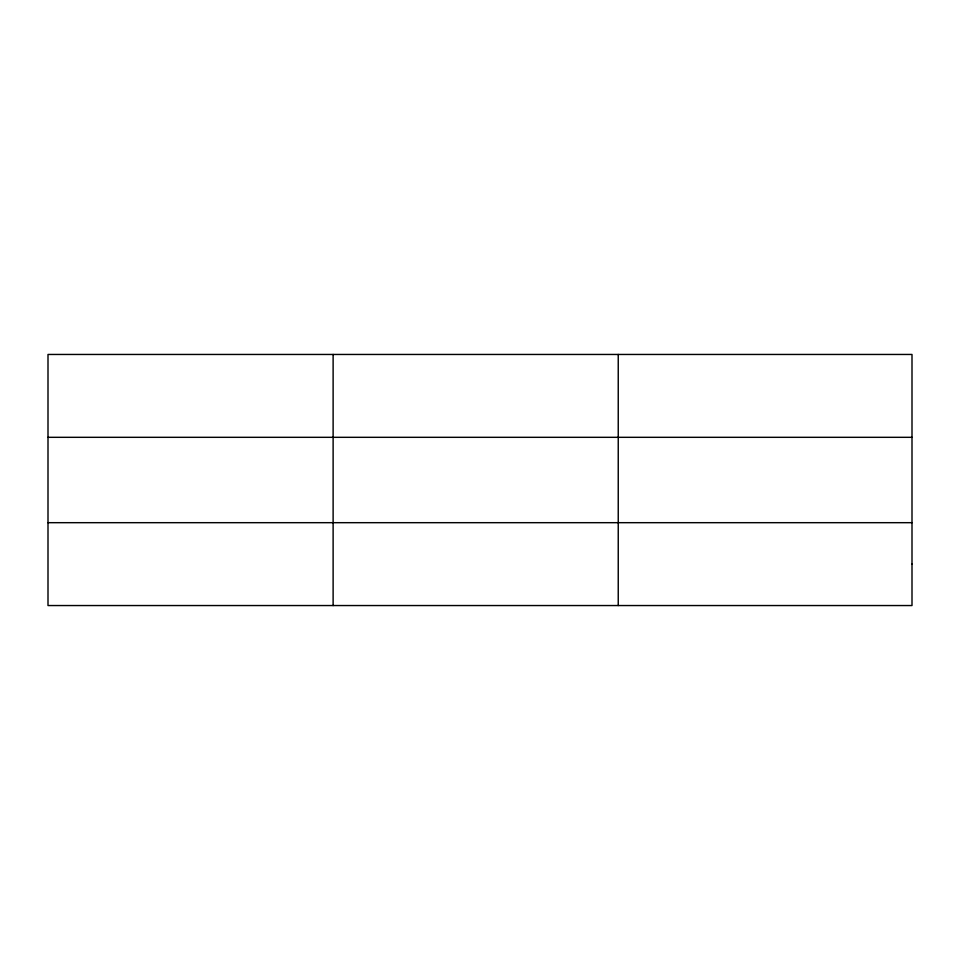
<?xml version="1.0" encoding="UTF-8"?>
<svg xmlns="http://www.w3.org/2000/svg" width="960" height="960" viewBox="0 0 960 960"><rect width="100%" height="100%" fill="white"/><g stroke="black" fill="none" stroke-linecap="round" stroke-linejoin="round"><path stroke-width="1.44" d="M333.12 354.456L333.12 605.544M618.24 354.456L618.24 605.544M48 437.316L912 437.316M48 522.684L912 522.684M912 564.12L912 605.544L48 605.544L48 354.456L912 354.456L912 564.12"/></g></svg>
